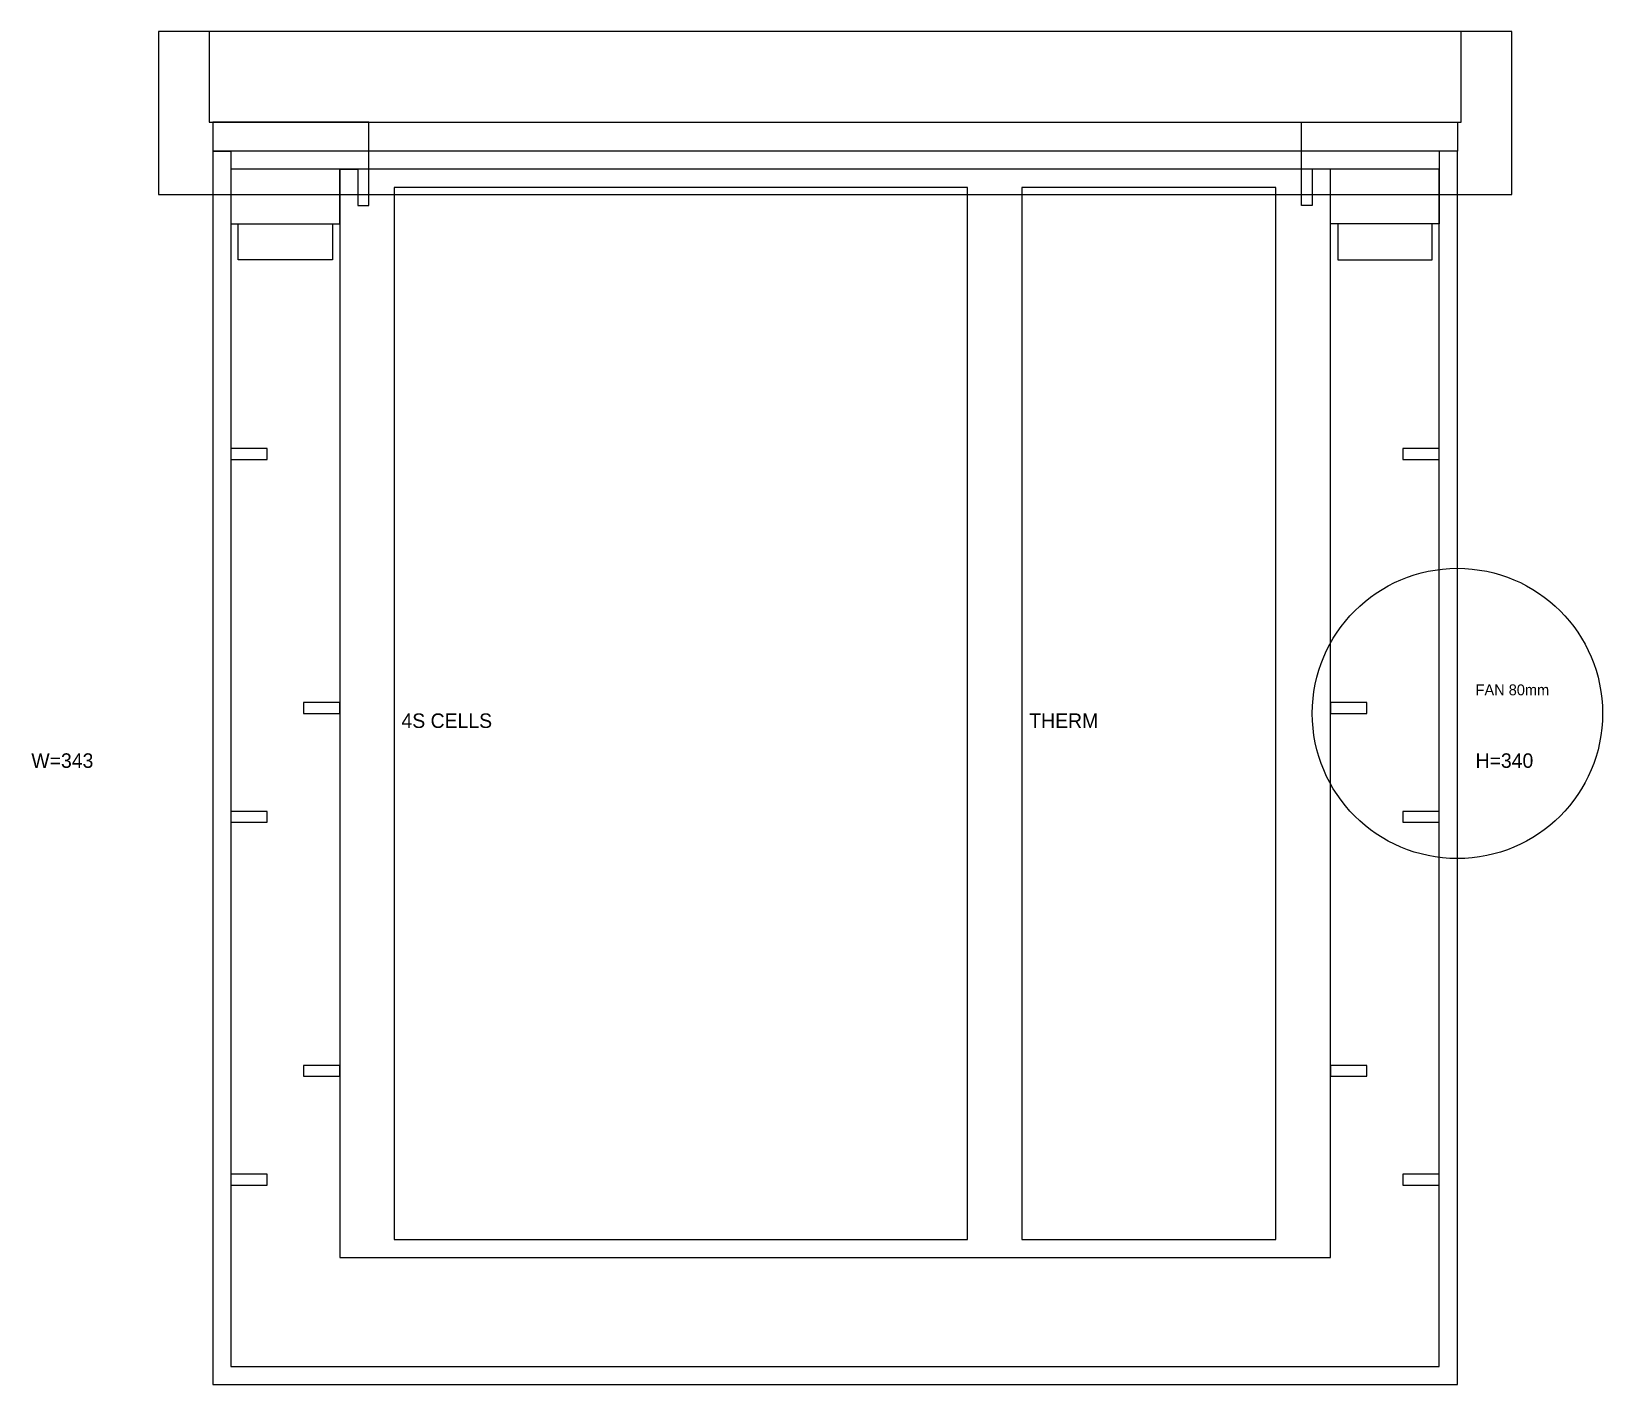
# Model space of a CAD drawing. Header units: metres. Extents: x -221 to 212, y 0 to 373.
import ezdxf

# ---------------------------------------------------------------- set-up
doc = ezdxf.new("R2010")
doc.units = ezdxf.units.M
for name, color, linetype in [('BATTERY_ZONE', 2, 'Continuous'), ('CAP', 30, 'Continuous'), ('DIMENSIONS', 7, 'Continuous'), ('FOAM_CAVITY', 40, 'Continuous'), ('LID', 6, 'Continuous'), ('SHELL_1', 1, 'Continuous'), ('SHELL_2', 3, 'Continuous'), ('THERMAL_ZONE', 10, 'Continuous')]:
    doc.layers.add(name, color=color, linetype=linetype)

msp = doc.modelspace()

# ---------------------------------------------------------------- linework, layer by layer
at = {"layer": 'BATTERY_ZONE'}
msp.add_lwpolyline([(-121.5, 40), (36.5, 40), (36.5, 330), (-121.5, 330)], close=True, dxfattribs=at)
at = {"layer": 'CAP'}
for points in [[(-171.5, 348), (-171.5, 340), (-166.5, 340), (-166.5, 320), (-136.5, 320), (-136.5, 335), (-131.5, 335), (-131.5, 325), (-128.5, 325), (-128.5, 348), (-171.5, 348)], [(171.5, 348), (171.5, 340), (166.5, 340), (166.5, 320), (136.5, 320), (136.5, 335), (131.5, 335), (131.5, 325), (128.5, 325), (128.5, 348), (171.5, 348)], [(-138.5, 320), (-138.5, 310), (-164.5, 310), (-164.5, 320)], [(138.5, 320), (138.5, 310), (164.5, 310), (164.5, 320)]]:
    msp.add_lwpolyline(points, dxfattribs=at)
at = {"layer": 'FOAM_CAVITY'}
for points in [[(-166.5, 5), (166.5, 5), (166.5, 335), (-166.5, 335)], [(-166.5, 255), (-156.5, 255), (-156.5, 258), (-166.5, 258)], [(156.5, 255), (166.5, 255), (166.5, 258), (156.5, 258)], [(-146.5, 185), (-136.5, 185), (-136.5, 188), (-146.5, 188)], [(136.5, 185), (146.5, 185), (146.5, 188), (136.5, 188)], [(-166.5, 155), (-156.5, 155), (-156.5, 158), (-166.5, 158)], [(156.5, 155), (166.5, 155), (166.5, 158), (156.5, 158)], [(-146.5, 85), (-136.5, 85), (-136.5, 88), (-146.5, 88)], [(136.5, 85), (146.5, 85), (146.5, 88), (136.5, 88)], [(-166.5, 55), (-156.5, 55), (-156.5, 58), (-166.5, 58)], [(156.5, 55), (166.5, 55), (166.5, 58), (156.5, 58)]]:
    msp.add_lwpolyline(points, close=True, dxfattribs=at)
at = {"layer": 'LID'}
for points in [[(-186.5, 328), (186.5, 328), (186.5, 373), (-186.5, 373)], [(-172.5, 348), (172.5, 348), (172.5, 373), (-172.5, 373)]]:
    msp.add_lwpolyline(points, close=True, dxfattribs=at)
at = {"layer": 'SHELL_1'}
msp.add_lwpolyline([(-171.5, 0), (171.5, 0), (171.5, 340), (-171.5, 340)], close=True, dxfattribs=at)
at = {"layer": 'SHELL_2'}
msp.add_lwpolyline([(-136.5, 35), (136.5, 35), (136.5, 335), (-136.5, 335)], close=True, dxfattribs=at)
at = {"layer": 'THERMAL_ZONE'}
msp.add_lwpolyline([(51.5, 40), (121.5, 40), (121.5, 330), (51.5, 330)], close=True, dxfattribs=at)
msp.add_circle((171.5, 185), 40, dxfattribs=at)

# ---------------------------------------------------------------- texts
at = {"layer": 'BATTERY_ZONE'}
msp.add_text('4S CELLS', height=4, dxfattribs=at).set_placement((-119.5, 181))
at = {"layer": 'DIMENSIONS'}
for s, p in [('W=343', (-221.5, 170)), ('H=340', (176.5, 170))]:
    msp.add_text(s, height=4, dxfattribs=at).set_placement(p)
at = {"layer": 'THERMAL_ZONE'}
for s, height, p in [('FAN 80mm', 3, (176.5, 190)), ('THERM', 4, (53.5, 181))]:
    msp.add_text(s, height=height, dxfattribs=at).set_placement(p)

doc.saveas('drawing.dxf')
